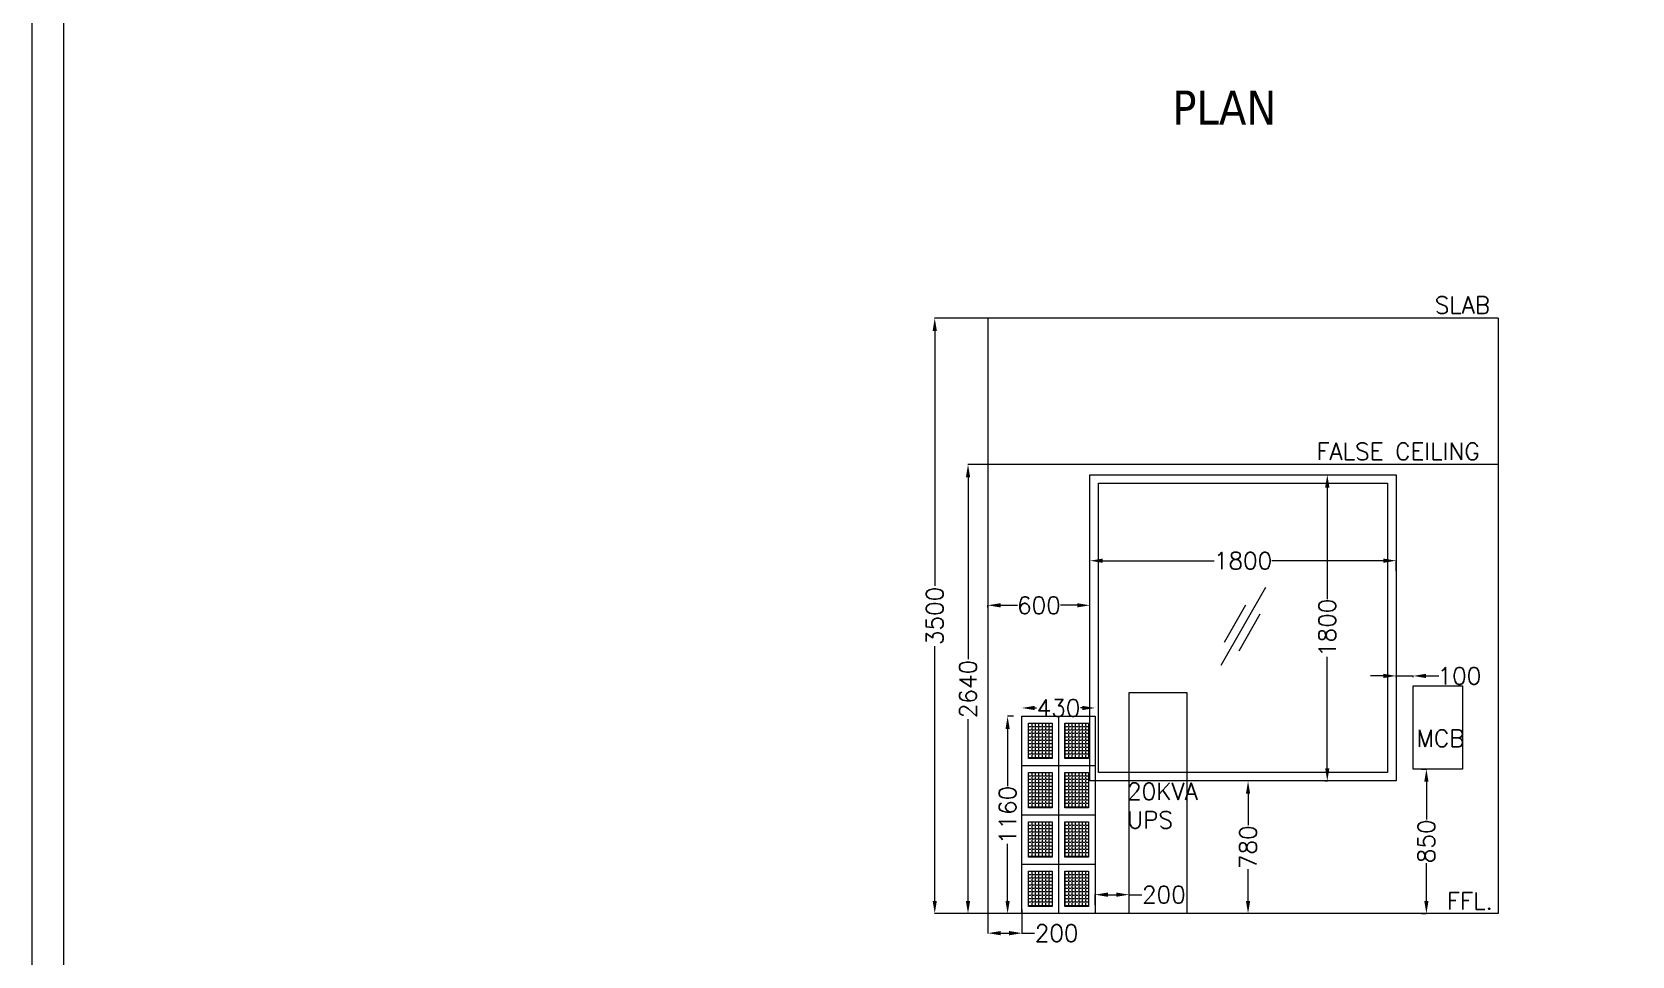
# Model space of a CAD drawing. Extents: x 3552052 to 4102982, y -707811 to -630695.
# Drawn here: x 3626580 to 3635985, y -692887 to -687455 of the extents above; entities that cross this region are included whole.
import ezdxf

# ---------------------------------------------------------------- set-up
doc = ezdxf.new("R2010")
doc.units = 0
doc.header["$LTSCALE"] = 6
doc.header["$MEASUREMENT"] = 0
doc.layers.get('0').update_dxf_attribs({"linetype": 'CONTINUOUS', "lineweight": 0})
doc.layers.get('Defpoints').update_dxf_attribs({"linetype": 'CONTINUOUS', "lineweight": 0})
for name, color, linetype, lineweight in [('ELE- DBS', 1, 'CONTINUOUS', 0), ('ELE-4M UPS P.SB', 3, 'CONTINUOUS', 0), ('ELE-SOCKET NMBERING', 7, 'CONTINUOUS', 9), ('MEP_HVAC_RA_DUCT', 1, 'CONTINUOUS', 0), ('SECTION', 251, 'CONTINUOUS', 0), ('TEXT', 5, 'CONTINUOUS', 0)]:
    doc.layers.add(name, color=color, linetype=linetype, lineweight=lineweight)
doc.styles.add('Annotation', font='tahoma.ttf')
doc.styles.add('ROMANS', font='romans.shx')
doc.dimstyles.new('AEPL1', dxfattribs={"dimtxt": 100, "dimasz": 75, "dimexe": 1.25, "dimexo": 50, "dimtad": 0, "dimdec": 0, "dimtxsty": 'ROMANS', "dimcen": 2.5, "dimclrd": 7, "dimclre": 7, "dimadec": 0, "dimazin": 0, "dimtfac": 1, "dimtdec": 0, "dimtmove": 0, "dimatfit": 3, "dimfxl": 1, "dimlwd": 0, "dimlwe": 0, "dimarcsym": 0})

# ---------------------------------------------------------------- blocks, each defined once
blk = doc.blocks.new('*D103')
at = {"layer": 'Defpoints', "color": 0, "linetype": 'ByBlock', "transparency": 16777216}
for p in [(3632082.1, -689997.9), (3632298, -689997.9), (3632358.2, -692637.9)]:
    blk.add_point(p, dxfattribs=at)
at = {"layer": 'ELE-4M UPS P.SB', "color": 7, "linetype": 'ByBlock', "lineweight": 0, "transparency": 16777216}
for p, q in [((3632248, -689997.9), (3632080.8, -689997.9)), ((3632082.1, -690072.9), (3632082.1, -691141.1)), ((3632082.1, -692562.9), (3632082.1, -691494.7)), ((3632308.2, -692637.9), (3632080.8, -692637.9))]:
    blk.add_line(p, q, dxfattribs=at)
at = {"layer": 'ELE-4M UPS P.SB', "color": 7, "linetype": 'ByBlock', "transparency": 16777216}
for points in [[(3632094.6, -690072.9), (3632069.6, -690072.9), (3632082.1, -689997.9)], [(3632069.6, -692562.9), (3632094.6, -692562.9), (3632082.1, -692637.9)]]:
    blk.add_solid(points, dxfattribs=at)
at = {"layer": 'ELE-4M UPS P.SB', "color": 0, "linetype": 'ByBlock', "transparency": 16777216, "insert": (3632082.1, -691317.9), "char_height": 100, "attachment_point": 5, "rotation": 90, "style": 'ROMANS'}
blk.add_mtext('2640', dxfattribs=at)
blk = doc.blocks.new('*D104')
at = {"layer": 'Defpoints', "color": 0, "linetype": 'ByBlock', "transparency": 16777216}
for p in [(3631886.6, -689137.9), (3632441.5, -689137.9), (3632319, -692637.9)]:
    blk.add_point(p, dxfattribs=at)
at = {"layer": 'ELE-4M UPS P.SB', "color": 7, "linetype": 'ByBlock', "lineweight": 0, "transparency": 16777216}
for p, q in [((3632391.5, -689137.9), (3631885.4, -689137.9)), ((3631886.6, -689212.9), (3631886.6, -690711.1)), ((3631886.6, -692562.9), (3631886.6, -691064.7)), ((3632269, -692637.9), (3631885.4, -692637.9))]:
    blk.add_line(p, q, dxfattribs=at)
at = {"layer": 'ELE-4M UPS P.SB', "color": 7, "linetype": 'ByBlock', "transparency": 16777216}
for points in [[(3631899.1, -689212.9), (3631874.1, -689212.9), (3631886.6, -689137.9)], [(3631874.1, -692562.9), (3631899.1, -692562.9), (3631886.6, -692637.9)]]:
    blk.add_solid(points, dxfattribs=at)
at = {"layer": 'ELE-4M UPS P.SB', "color": 0, "linetype": 'ByBlock', "transparency": 16777216, "insert": (3631886.6, -690887.9), "char_height": 100, "attachment_point": 5, "rotation": 90, "style": 'ROMANS'}
blk.add_mtext('3500', dxfattribs=at)
blk = doc.blocks.new('*D107')
at = {"layer": 'Defpoints', "color": 0, "linetype": 'ByBlock', "transparency": 16777216}
for p in [(3632198.9, -692562.8), (3632398.9, -692562.8), (3632398.9, -692752.8)]:
    blk.add_point(p, dxfattribs=at)
at = {"layer": 'ELE-4M UPS P.SB', "color": 7, "linetype": 'ByBlock', "lineweight": 0, "transparency": 16777216}
for p, q in [((3632198.9, -692612.8), (3632198.9, -692754)), ((3632398.9, -692612.8), (3632398.9, -692754)), ((3632273.9, -692752.8), (3632323.9, -692752.8)), ((3632398.9, -692752.8), (3632473.9, -692752.8))]:
    blk.add_line(p, q, dxfattribs=at)
at = {"layer": 'ELE-4M UPS P.SB', "color": 7, "linetype": 'ByBlock', "transparency": 16777216}
for points in [[(3632273.9, -692740.3), (3632273.9, -692765.3), (3632198.9, -692752.8)], [(3632323.9, -692765.3), (3632323.9, -692740.3), (3632398.9, -692752.8)]]:
    blk.add_solid(points, dxfattribs=at)
at = {"layer": 'ELE-4M UPS P.SB', "color": 0, "linetype": 'ByBlock', "transparency": 16777216, "insert": (3632603.1, -692752.8), "char_height": 100, "attachment_point": 5, "style": 'ROMANS'}
blk.add_mtext('200', dxfattribs=at)
blk = doc.blocks.new('*D108')
at = {"layer": 'Defpoints', "color": 0, "linetype": 'ByBlock', "transparency": 16777216}
for p in [(3633029.3, -692526.5), (3632829.3, -692637.9), (3633029.3, -692637.9)]:
    blk.add_point(p, dxfattribs=at)
at = {"layer": 'ELE-4M UPS P.SB', "color": 7, "linetype": 'ByBlock', "lineweight": 0, "transparency": 16777216}
for p, q in [((3632829.3, -692587.9), (3632829.3, -692525.2)), ((3632904.3, -692526.5), (3632954.3, -692526.5)), ((3633029.3, -692587.9), (3633029.3, -692525.2)), ((3633029.3, -692526.5), (3633104.3, -692526.5))]:
    blk.add_line(p, q, dxfattribs=at)
at = {"layer": 'ELE-4M UPS P.SB', "color": 7, "linetype": 'ByBlock', "transparency": 16777216}
for points in [[(3632904.3, -692514), (3632904.3, -692539), (3632829.3, -692526.5)], [(3632954.3, -692539), (3632954.3, -692514), (3633029.3, -692526.5)]]:
    blk.add_solid(points, dxfattribs=at)
at = {"layer": 'ELE-4M UPS P.SB', "color": 0, "linetype": 'ByBlock', "transparency": 16777216, "insert": (3633233.5, -692526.5), "char_height": 100, "attachment_point": 5, "style": 'ROMANS'}
blk.add_mtext('200', dxfattribs=at)
blk = doc.blocks.new('*D109')
at = {"layer": 'Defpoints', "color": 0, "linetype": 'ByBlock', "transparency": 16777216}
for p in [(3632798.9, -690825.4), (3632198.9, -690887.9), (3632798.9, -690887.9)]:
    blk.add_point(p, dxfattribs=at)
at = {"layer": 'ELE-4M UPS P.SB', "color": 7, "linetype": 'ByBlock', "lineweight": 0, "transparency": 16777216}
for p, q in [((3632198.9, -690837.9), (3632198.9, -690824.1)), ((3632273.9, -690825.4), (3632372.1, -690825.4)), ((3632723.9, -690825.4), (3632625.7, -690825.4)), ((3632798.9, -690837.9), (3632798.9, -690824.1))]:
    blk.add_line(p, q, dxfattribs=at)
at = {"layer": 'ELE-4M UPS P.SB', "color": 7, "linetype": 'ByBlock', "transparency": 16777216}
for points in [[(3632273.9, -690812.9), (3632273.9, -690837.9), (3632198.9, -690825.4)], [(3632723.9, -690837.9), (3632723.9, -690812.9), (3632798.9, -690825.4)]]:
    blk.add_solid(points, dxfattribs=at)
at = {"layer": 'ELE-4M UPS P.SB', "color": 0, "linetype": 'ByBlock', "transparency": 16777216, "insert": (3632498.9, -690825.4), "char_height": 100, "attachment_point": 5, "style": 'ROMANS'}
blk.add_mtext('600', dxfattribs=at)
blk = doc.blocks.new('*D110')
at = {"layer": 'Defpoints', "color": 0, "linetype": 'ByBlock', "transparency": 16777216}
for p in [(3634598.9, -690563.2), (3632798.9, -690674.6), (3634598.9, -690674.6)]:
    blk.add_point(p, dxfattribs=at)
at = {"layer": 'ELE-4M UPS P.SB', "color": 7, "linetype": 'ByBlock', "lineweight": 0, "transparency": 16777216}
for p, q in [((3632798.9, -690624.6), (3632798.9, -690561.9)), ((3632873.9, -690563.2), (3633529.2, -690563.2)), ((3634523.9, -690563.2), (3633868.6, -690563.2)), ((3634598.9, -690624.6), (3634598.9, -690561.9))]:
    blk.add_line(p, q, dxfattribs=at)
at = {"layer": 'ELE-4M UPS P.SB', "color": 7, "linetype": 'ByBlock', "transparency": 16777216}
for points in [[(3632873.9, -690550.7), (3632873.9, -690575.7), (3632798.9, -690563.2)], [(3634523.9, -690575.7), (3634523.9, -690550.7), (3634598.9, -690563.2)]]:
    blk.add_solid(points, dxfattribs=at)
at = {"layer": 'ELE-4M UPS P.SB', "color": 0, "linetype": 'ByBlock', "transparency": 16777216, "insert": (3633698.9, -690563.2), "char_height": 100, "attachment_point": 5, "style": 'ROMANS'}
blk.add_mtext('1800', dxfattribs=at)
blk = doc.blocks.new('*D111')
at = {"layer": 'Defpoints', "color": 0, "linetype": 'ByBlock', "transparency": 16777216}
for p in [(3634129.3, -690057.9), (3634194.1, -690057.9), (3634129.3, -691857.9)]:
    blk.add_point(p, dxfattribs=at)
at = {"layer": 'ELE-4M UPS P.SB', "color": 7, "linetype": 'ByBlock', "lineweight": 0, "transparency": 16777216}
for p, q in [((3634179.3, -690057.9), (3634195.4, -690057.9)), ((3634194.1, -690132.9), (3634194.1, -690788.3)), ((3634194.1, -691782.9), (3634194.1, -691127.6)), ((3634179.3, -691857.9), (3634195.4, -691857.9))]:
    blk.add_line(p, q, dxfattribs=at)
at = {"layer": 'ELE-4M UPS P.SB', "color": 7, "linetype": 'ByBlock', "transparency": 16777216}
for points in [[(3634206.6, -690132.9), (3634181.6, -690132.9), (3634194.1, -690057.9)], [(3634181.6, -691782.9), (3634206.6, -691782.9), (3634194.1, -691857.9)]]:
    blk.add_solid(points, dxfattribs=at)
at = {"layer": 'ELE-4M UPS P.SB', "color": 0, "linetype": 'ByBlock', "transparency": 16777216, "insert": (3634194.1, -690957.9), "char_height": 100, "attachment_point": 5, "rotation": 90, "style": 'ROMANS'}
blk.add_mtext('1800', dxfattribs=at)
blk = doc.blocks.new('*D112')
at = {"layer": 'Defpoints', "color": 0, "linetype": 'ByBlock', "transparency": 16777216}
for p in [(3633785.4, -691857.9), (3633728.3, -692637.9), (3633785.4, -692637.9)]:
    blk.add_point(p, dxfattribs=at)
at = {"layer": 'ELE-4M UPS P.SB', "color": 7, "linetype": 'ByBlock', "lineweight": 0, "transparency": 16777216}
for p, q in [((3633735.4, -691857.9), (3633727.1, -691857.9)), ((3633728.3, -691932.9), (3633728.3, -692118.7)), ((3633728.3, -692562.9), (3633728.3, -692377.1)), ((3633735.4, -692637.9), (3633727.1, -692637.9))]:
    blk.add_line(p, q, dxfattribs=at)
at = {"layer": 'ELE-4M UPS P.SB', "color": 7, "linetype": 'ByBlock', "transparency": 16777216}
for points in [[(3633740.8, -691932.9), (3633715.8, -691932.9), (3633728.3, -691857.9)], [(3633715.8, -692562.9), (3633740.8, -692562.9), (3633728.3, -692637.9)]]:
    blk.add_solid(points, dxfattribs=at)
at = {"layer": 'ELE-4M UPS P.SB', "color": 0, "linetype": 'ByBlock', "transparency": 16777216, "insert": (3633728.3, -692247.9), "char_height": 100, "attachment_point": 5, "rotation": 90, "style": 'ROMANS'}
blk.add_mtext('780', dxfattribs=at)
blk = doc.blocks.new('*D113')
at = {"layer": 'Defpoints', "color": 0, "linetype": 'ByBlock', "transparency": 16777216}
for p in [(3634798.9, -691787.9), (3634776.6, -692637.9), (3634798.9, -692637.9)]:
    blk.add_point(p, dxfattribs=at)
at = {"layer": 'ELE-4M UPS P.SB', "color": 7, "linetype": 'ByBlock', "lineweight": 0, "transparency": 16777216}
for p, q in [((3634748.9, -691787.9), (3634775.3, -691787.9)), ((3634776.6, -691862.9), (3634776.6, -692083.7)), ((3634776.6, -692562.9), (3634776.6, -692342.1)), ((3634748.9, -692637.9), (3634775.3, -692637.9))]:
    blk.add_line(p, q, dxfattribs=at)
at = {"layer": 'ELE-4M UPS P.SB', "color": 7, "linetype": 'ByBlock', "transparency": 16777216}
for points in [[(3634789.1, -691862.9), (3634764.1, -691862.9), (3634776.6, -691787.9)], [(3634764.1, -692562.9), (3634789.1, -692562.9), (3634776.6, -692637.9)]]:
    blk.add_solid(points, dxfattribs=at)
at = {"layer": 'ELE-4M UPS P.SB', "color": 0, "linetype": 'ByBlock', "transparency": 16777216, "insert": (3634776.6, -692212.9), "char_height": 100, "attachment_point": 5, "rotation": 90, "style": 'ROMANS'}
blk.add_mtext('850', dxfattribs=at)
blk = doc.blocks.new('*D114')
at = {"layer": 'Defpoints', "color": 0, "linetype": 'ByBlock', "transparency": 16777216}
for p in [(3634598.9, -691298.5), (3634698.9, -691240.6), (3634698.9, -691297.9)]:
    blk.add_point(p, dxfattribs=at)
at = {"layer": 'ELE-4M UPS P.SB', "color": 7, "linetype": 'ByBlock', "lineweight": 0, "transparency": 16777216}
for p, q in [((3634523.9, -691240.6), (3634448.9, -691240.6)), ((3634598.9, -691248.5), (3634598.9, -691239.3)), ((3634598.9, -691240.6), (3634698.9, -691240.6)), ((3634698.9, -691247.9), (3634698.9, -691239.3)), ((3634773.9, -691240.6), (3634848.9, -691240.6))]:
    blk.add_line(p, q, dxfattribs=at)
at = {"layer": 'ELE-4M UPS P.SB', "color": 7, "linetype": 'ByBlock', "transparency": 16777216}
for points in [[(3634523.9, -691253.1), (3634523.9, -691228.1), (3634598.9, -691240.6)], [(3634773.9, -691228.1), (3634773.9, -691253.1), (3634698.9, -691240.6)]]:
    blk.add_solid(points, dxfattribs=at)
at = {"layer": 'ELE-4M UPS P.SB', "color": 0, "linetype": 'ByBlock', "transparency": 16777216, "insert": (3634970.9, -691240.6), "char_height": 100, "attachment_point": 5, "style": 'ROMANS'}
blk.add_mtext('100', dxfattribs=at)
blk = doc.blocks.new('*D115')
at = {"layer": 'Defpoints', "color": 0, "linetype": 'ByBlock', "transparency": 16777216}
for p in [(3632398.9, -691477.9), (3632829.3, -691429), (3632829.3, -691477.9)]:
    blk.add_point(p, dxfattribs=at)
at = {"layer": 'ELE-4M UPS P.SB', "color": 7, "linetype": 'ByBlock', "lineweight": 0, "transparency": 16777216}
for p, q in [((3632398.9, -691427.9), (3632398.9, -691427.8)), ((3632473.9, -691429), (3632484.9, -691429)), ((3632754.3, -691429), (3632743.3, -691429)), ((3632829.3, -691427.9), (3632829.3, -691427.8))]:
    blk.add_line(p, q, dxfattribs=at)
at = {"layer": 'ELE-4M UPS P.SB', "color": 7, "linetype": 'ByBlock', "transparency": 16777216}
for points in [[(3632473.9, -691416.5), (3632473.9, -691441.5), (3632398.9, -691429)], [(3632754.3, -691441.5), (3632754.3, -691416.5), (3632829.3, -691429)]]:
    blk.add_solid(points, dxfattribs=at)
at = {"layer": 'ELE-4M UPS P.SB', "color": 0, "linetype": 'ByBlock', "transparency": 16777216, "insert": (3632614.1, -691429), "char_height": 100, "attachment_point": 5, "style": 'ROMANS'}
blk.add_mtext('430', dxfattribs=at)
blk = doc.blocks.new('*D116')
at = {"layer": 'Defpoints', "color": 0, "linetype": 'ByBlock', "transparency": 16777216}
for p in [(3632314.9, -691477.9), (3632398.9, -691477.9), (3632398.9, -692637.9)]:
    blk.add_point(p, dxfattribs=at)
at = {"layer": 'ELE-4M UPS P.SB', "color": 7, "linetype": 'ByBlock', "lineweight": 0, "transparency": 16777216}
for p, q in [((3632348.9, -691477.9), (3632313.6, -691477.9)), ((3632314.9, -691552.9), (3632314.9, -691888.3)), ((3632314.9, -692562.9), (3632314.9, -692227.6)), ((3632348.9, -692637.9), (3632313.6, -692637.9))]:
    blk.add_line(p, q, dxfattribs=at)
at = {"layer": 'ELE-4M UPS P.SB', "color": 7, "linetype": 'ByBlock', "transparency": 16777216}
for points in [[(3632327.4, -691552.9), (3632302.4, -691552.9), (3632314.9, -691477.9)], [(3632302.4, -692562.9), (3632327.4, -692562.9), (3632314.9, -692637.9)]]:
    blk.add_solid(points, dxfattribs=at)
at = {"layer": 'ELE-4M UPS P.SB', "color": 0, "linetype": 'ByBlock', "transparency": 16777216, "insert": (3632314.9, -692057.9), "char_height": 100, "attachment_point": 5, "rotation": 90, "style": 'ROMANS'}
blk.add_mtext('1160', dxfattribs=at)

msp = doc.modelspace()

# ---------------------------------------------------------------- hatches: boundary and pattern name
at = {"layer": 'ELE- DBS'}
h = msp.add_hatch(dxfattribs=at)
h.set_pattern_fill('ANGLE', color=2, scale=2.9)
h.set_pattern_definition([(0, (3230873.624, -931313.511), (0, 20.2565), [14.732, -5.5245]), (90, (3230873.624, -931313.511), (-20.2565, 1e-15), [14.732, -5.5245])])
h.paths.add_polyline_path([(3632437, -691519), (3632437, -691726.9), (3632575.9, -691726.9), (3632575.9, -691519)])
h = msp.add_hatch(dxfattribs=at)
h.set_pattern_fill('ANGLE', color=2, scale=2.9)
h.set_pattern_definition([(0, (3231088.82, -931313.511), (0, 20.2565), [14.732, -5.5245]), (90, (3231088.82, -931313.511), (-20.2565, 1e-15), [14.732, -5.5245])])
h.paths.add_polyline_path([(3632652.2, -691519), (3632652.2, -691726.9), (3632791.1, -691726.9), (3632791.1, -691519)])
h = msp.add_hatch(dxfattribs=at)
h.set_pattern_fill('ANGLE', color=2, scale=2.9)
h.set_pattern_definition([(0, (3230873.624, -931603.511), (0, 20.2565), [14.732, -5.5245]), (90, (3230873.624, -931603.511), (-20.2565, 1e-15), [14.732, -5.5245])])
h.paths.add_polyline_path([(3632437, -691809), (3632437, -692016.9), (3632575.9, -692016.9), (3632575.9, -691809)])
h = msp.add_hatch(dxfattribs=at)
h.set_pattern_fill('ANGLE', color=2, scale=2.9)
h.set_pattern_definition([(0, (3231088.82, -931603.511), (0, 20.2565), [14.732, -5.5245]), (90, (3231088.82, -931603.511), (-20.2565, 1e-15), [14.732, -5.5245])])
h.paths.add_polyline_path([(3632652.2, -691809), (3632652.2, -692016.9), (3632791.1, -692016.9), (3632791.1, -691809)])
h = msp.add_hatch(dxfattribs=at)
h.set_pattern_fill('ANGLE', color=2, scale=2.9)
h.set_pattern_definition([(0, (3230873.624, -931893.511), (0, 20.2565), [14.732, -5.5245]), (90, (3230873.624, -931893.511), (-20.2565, 1e-15), [14.732, -5.5245])])
h.paths.add_polyline_path([(3632437, -692099), (3632437, -692306.9), (3632575.9, -692306.9), (3632575.9, -692099)])
h = msp.add_hatch(dxfattribs=at)
h.set_pattern_fill('ANGLE', color=2, scale=2.9)
h.set_pattern_definition([(0, (3231088.82, -931893.511), (0, 20.2565), [14.732, -5.5245]), (90, (3231088.82, -931893.511), (-20.2565, 1e-15), [14.732, -5.5245])])
h.paths.add_polyline_path([(3632652.2, -692099), (3632652.2, -692306.9), (3632791.1, -692306.9), (3632791.1, -692099)])
h = msp.add_hatch(dxfattribs=at)
h.set_pattern_fill('ANGLE', color=2, scale=2.9)
h.set_pattern_definition([(0, (3230873.624, -932183.511), (0, 20.2565), [14.732, -5.5245]), (90, (3230873.624, -932183.511), (-20.2565, 1e-15), [14.732, -5.5245])])
h.paths.add_polyline_path([(3632437, -692389), (3632437, -692596.9), (3632575.9, -692596.9), (3632575.9, -692389)])
h = msp.add_hatch(dxfattribs=at)
h.set_pattern_fill('ANGLE', color=2, scale=2.9)
h.set_pattern_definition([(0, (3231088.82, -932183.511), (0, 20.2565), [14.732, -5.5245]), (90, (3231088.82, -932183.511), (-20.2565, 1e-15), [14.732, -5.5245])])
h.paths.add_polyline_path([(3632652.2, -692389), (3632652.2, -692596.9), (3632791.1, -692596.9), (3632791.1, -692389)])

# ---------------------------------------------------------------- linework, layer by layer
for points in [[(3644603.5, -681923.1), (3644603.5, -702441.6), (3626579.7, -702441.6), (3626579.7, -681923.1)], [(3644416.7, -682109.9), (3644416.7, -702254.8), (3626766.5, -702254.8), (3626766.5, -682109.9)]]:
    msp.add_lwpolyline(points, close=True)
at = {"layer": 'ELE- DBS', "color": 3}
for points in [[(3632437, -691519), (3632575.9, -691519), (3632575.9, -691726.9), (3632437, -691726.9)], [(3632652.2, -691519), (3632791.1, -691519), (3632791.1, -691726.9), (3632652.2, -691726.9)], [(3632437, -691809), (3632575.9, -691809), (3632575.9, -692016.9), (3632437, -692016.9)], [(3632652.2, -691809), (3632791.1, -691809), (3632791.1, -692016.9), (3632652.2, -692016.9)], [(3632437, -692099), (3632575.9, -692099), (3632575.9, -692306.9), (3632437, -692306.9)], [(3632652.2, -692099), (3632791.1, -692099), (3632791.1, -692306.9), (3632652.2, -692306.9)], [(3632437, -692389), (3632575.9, -692389), (3632575.9, -692596.9), (3632437, -692596.9)], [(3632652.2, -692389), (3632791.1, -692389), (3632791.1, -692596.9), (3632652.2, -692596.9)]]:
    msp.add_lwpolyline(points, close=True, dxfattribs=at)
at = {"layer": 'ELE-4M UPS P.SB', "color": 6, "linetype": 'ByBlock'}
msp.add_lwpolyline([(3634698.9, -691297.9), (3634988.9, -691297.9), (3634988.9, -691787.9), (3634698.9, -691787.9)], close=True, dxfattribs=at)
at = {"layer": 'MEP_HVAC_RA_DUCT', "color": 8, "linetype": 'ByBlock'}
for p, q in [((3632198.9, -689137.9), (3632198.9, -692637.9)), ((3635198.9, -689137.9), (3635198.9, -692637.9))]:
    msp.add_line(p, q, dxfattribs=at)
for points in [[(3635198.9, -689137.9), (3632198.9, -689137.9)], [(3635198.9, -689997.9), (3632198.9, -689997.9)], [(3635198.9, -692637.9), (3632198.9, -692637.9)]]:
    msp.add_lwpolyline(points, dxfattribs=at)
at = {"layer": 'SECTION', "color": 5, "ltscale": 500}
for p, q in [((3633569.7, -691177.6), (3633832, -690718.6)), ((3633589.3, -691042.6), (3633715.3, -690822.1)), ((3633675.3, -691093.6), (3633799.6, -690876))]:
    msp.add_line(p, q, dxfattribs=at)
for points in [[(3632798.9, -690057.9), (3634598.9, -690057.9), (3634598.9, -691857.9), (3632798.9, -691857.9)], [(3632848.9, -690107.9), (3634548.9, -690107.9), (3634548.9, -691807.9), (3632848.9, -691807.9)]]:
    msp.add_lwpolyline(points, close=True, dxfattribs=at)
at = {"layer": 'TEXT', "color": 3}
for p, q in [((3632614.1, -691476.8), (3632614.1, -692636.8)), ((3632398.9, -691767.9), (3632829.3, -691767.9)), ((3632398.9, -692057.9), (3632829.3, -692057.9)), ((3632398.9, -692347.9), (3632829.3, -692347.9))]:
    msp.add_line(p, q, dxfattribs=at)
for points in [[(3633029.3, -691337.9), (3633369.3, -691337.9), (3633369.3, -692637.9), (3633029.3, -692637.9)], [(3632398.9, -691477.9), (3632829.3, -691477.9), (3632829.3, -692637.9), (3632398.9, -692637.9)]]:
    msp.add_lwpolyline(points, close=True, dxfattribs=at)

# ---------------------------------------------------------------- texts
at = {"insert": (3635981.2, -687798.9), "char_height": 200, "width": 2697.906, "attachment_point": 3, "style": 'Annotation'}
msp.add_mtext('\\pxql;PLAN', dxfattribs=at)
at = {"layer": 'ELE-SOCKET NMBERING', "color": 0, "char_height": 100.004, "width": 2358.602, "attachment_point": 1, "style": 'Annotation'}
for s, insert in [('{\\Fromans|c0;SLAB}', (3634825.8, -689010.5)), ('{\\Fromans|c0;FALSE CEILING }', (3634130.5, -689870.5)), ('{\\Fromans|c0;MCB }', (3634718.2, -691557.5)), ('{\\Fromans|c0;20KVA \\PUPS }', (3633017.2, -691869.9)), ('{\\Fromans|c0;FFL.}', (3634897.4, -692512.9))]:
    msp.add_mtext(s, dxfattribs=dict(at, insert=insert))

# ---------------------------------------------------------------- dimensions: what is measured, and where the dimension line sits
at = {"layer": 'ELE-4M UPS P.SB', "color": 0, "linetype": 'ByBlock'}
for base, p1, p2, picture, middle in [((3631886.6, -689137.9), (3632319, -692637.9), (3632441.5, -689137.9), '*D104', (3631886.6, -690887.9)), ((3632082.1, -689997.9), (3632358.2, -692637.9), (3632298, -689997.9), '*D103', (3632082.1, -691317.9))]:
    dim = msp.add_linear_dim(base=base, p1=p1, p2=p2, angle=90, dimstyle='AEPL1', dxfattribs=at)
    dim.commit()
    dim.dimension.update_dxf_attribs({"geometry": picture, "text_midpoint": middle, "dimtype": 160})
for base, p1, p2, picture, middle in [((3634194.1, -690057.9), (3634129.3, -691857.9), (3634129.3, -690057.9), '*D111', (3634194.1, -690957.9)), ((3632314.9, -691477.9), (3632398.9, -692637.9), (3632398.9, -691477.9), '*D116', (3632314.9, -692057.9)), ((3634776.6, -692637.9), (3634798.9, -691787.9), (3634798.9, -692637.9), '*D113', (3634776.6, -692212.9)), ((3633728.3, -692637.9), (3633785.4, -691857.9), (3633785.4, -692637.9), '*D112', (3633728.3, -692247.9))]:
    dim = msp.add_linear_dim(base=base, p1=p1, p2=p2, angle=90, dimstyle='AEPL1', dxfattribs=at)
    dim.commit()
    dim.dimension.update_dxf_attribs({"geometry": picture, "text_midpoint": middle})
for base, p1, p2, picture, middle in [((3634598.9, -690563.2), (3632798.9, -690674.6), (3634598.9, -690674.6), '*D110', (3633698.9, -690563.2)), ((3632798.9, -690825.4), (3632198.9, -690887.9), (3632798.9, -690887.9), '*D109', (3632498.9, -690825.4)), ((3634698.9, -691240.6), (3634598.9, -691298.5), (3634698.9, -691297.9), '*D114', (3634970.9, -691240.6)), ((3632829.3, -691429), (3632398.9, -691477.9), (3632829.3, -691477.9), '*D115', (3632614.1, -691429)), ((3633029.3, -692526.5), (3632829.3, -692637.9), (3633029.3, -692637.9), '*D108', (3633233.5, -692526.5)), ((3632398.9, -692752.8), (3632198.9, -692562.8), (3632398.9, -692562.8), '*D107', (3632603.1, -692752.8))]:
    dim = msp.add_linear_dim(base=base, p1=p1, p2=p2, dimstyle='AEPL1', dxfattribs=at)
    dim.commit()
    dim.dimension.update_dxf_attribs({"geometry": picture, "text_midpoint": middle})

doc.saveas('drawing.dxf')
